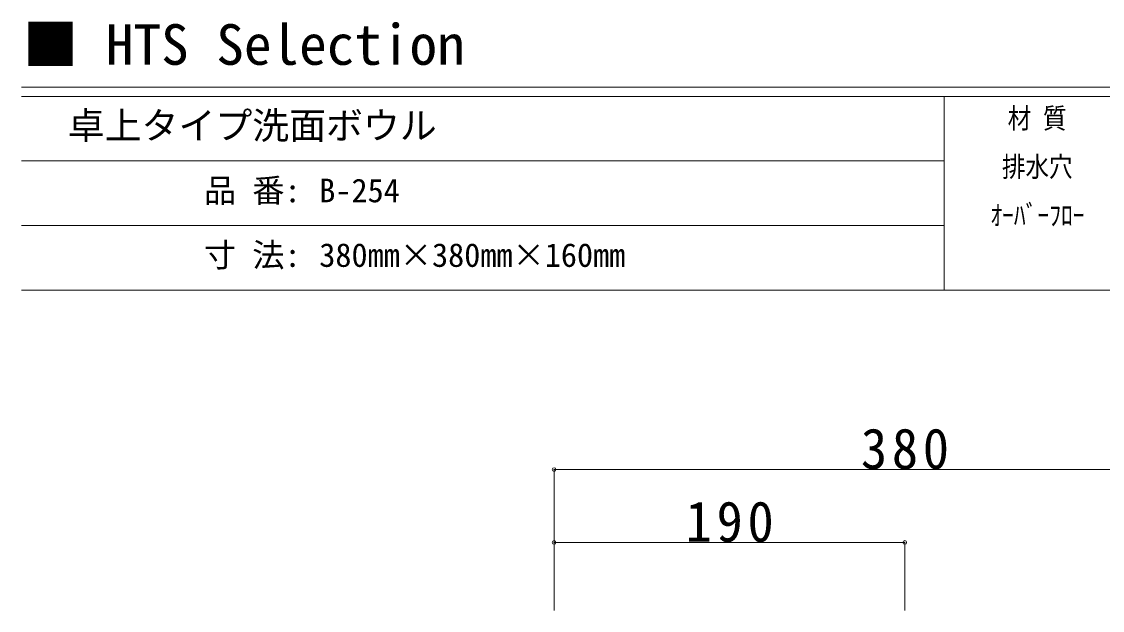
# Model space of a CAD drawing. Units: millimetres, scale not verified. Extents: x -1002 to 1009, y -687 to 676.
# Drawn here: x -1002 to -416, y 356 to 676 of the extents above; entities that cross this region are included whole.
import ezdxf
from ezdxf.enums import TextEntityAlignment as Align

# ---------------------------------------------------------------- set-up
doc = ezdxf.new("R2010")
doc.units = ezdxf.units.MM
doc.header["$LTSCALE"] = 5
doc.header["$PDMODE"] = 32
doc.header["$PDSIZE"] = 2
doc.layers.add('F-0', color=7, linetype='Continuous', lineweight=15)
doc.styles.add('ＭＳ ゴシック', font='')
doc.styles.get('ＭＳ ゴシック').set_extended_font_data('MS Gothic')

msp = doc.modelspace()

# ---------------------------------------------------------------- linework, layer by layer
at = {"layer": 'F-0'}
for p, q in [((1002.034, 640.036), (-1002.086, 640.036)), ((1002.034, 635.036), (-1002.086, 635.036)), ((-502.086, 635.036), (-502.086, 530.036)), ((-502.086, 600.036), (-1002.086, 600.036)), ((-502.086, 565.036), (-1002.086, 565.036)), ((1002.034, 530.036), (-1002.086, 530.036)), ((-713.494, 432.792), (-333.494, 432.792)), ((-713.494, 432.792), (-713.494, 356.44)), ((-713.494, 393.266), (-523.494, 393.266)), ((-713.494, 393.266), (-713.494, 356.44)), ((-523.494, 393.266), (-523.494, 356.44))]:
    msp.add_line(p, q, dxfattribs=at)
for p in [(-713.494, 432.792), (-713.494, 393.266), (-523.494, 393.266)]:
    msp.add_point(p, dxfattribs=at)

# ---------------------------------------------------------------- texts
at = {"layer": 'F-0', "style": 'ＭＳ ゴシック'}
for s, height, p in [('■ HTS Selection', 21.99, (-1001.367, 645.583)), ('卓上タイプ洗面ボウル', 14.66, (-977.086, 607.536)), ('品 番:', 12.83, (-903.336, 573.786)), ('B-254', 12.83, (-840.774, 573.786)), ('寸 法:', 12.83, (-903.336, 538.786)), ('380mm×380mm×160mm', 12.83, (-840.774, 538.786))]:
    msp.add_text(s, height=height, dxfattribs=at).set_placement(p, align=Align.BOTTOM_LEFT)
at = {"layer": 'F-0', "style": 'ＭＳ ゴシック', "width": 0.85}
for s, p in [('材 質', (-467.711, 614.411)), ('排水穴', (-470.836, 588.161)), ('ｵｰﾊﾞｰﾌﾛｰ', (-477.086, 561.911))]:
    msp.add_text(s, height=11, dxfattribs=at).set_placement(p, align=Align.BOTTOM_LEFT)
at = {"layer": 'F-0', "color": 3, "char_height": 21.99, "attachment_point": 7, "style": 'ＭＳ ゴシック'}
for s, insert in [('\\T1.18;\\W0.95;380', (-547.244, 432.792)), ('\\T1.18;\\W0.95;190', (-642.244, 393.266))]:
    msp.add_mtext(s, dxfattribs=dict(at, insert=insert))

doc.saveas('drawing.dxf')
